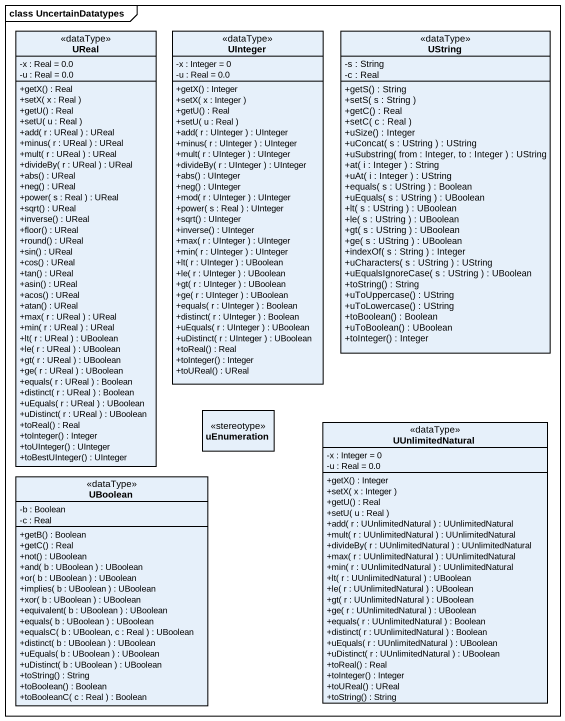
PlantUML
@startuml
mainframe class UncertainDatatypes
hide circle
hide empty members
skinparam classAttributeIconSize 0
class UReal <<dataType>> {
  -x : Real = 0.0
  -u : Real = 0.0
  +getX() : Real
  +setX( x : Real )
  +getU() : Real
  +setU( u : Real )
  +add( r : UReal ) : UReal
  +minus( r : UReal ) : UReal
  +mult( r : UReal ) : UReal
  +divideBy( r : UReal ) : UReal
  +abs() : UReal
  +neg() : UReal
  +power( s : Real ) : UReal
  +sqrt() : UReal
  +inverse() : UReal
  +floor() : UReal
  +round() : UReal
  +sin() : UReal
  +cos() : UReal
  +tan() : UReal
  +asin() : UReal
  +acos() : UReal
  +atan() : UReal
  +max( r : UReal ) : UReal
  +min( r : UReal ) : UReal
  +lt( r : UReal ) : UBoolean
  +le( r : UReal ) : UBoolean
  +gt( r : UReal ) : UBoolean
  +ge( r : UReal ) : UBoolean
  +equals( r : UReal ) : Boolean
  +distinct( r : UReal ) : Boolean
  +uEquals( r : UReal ) : UBoolean
  +uDistinct( r : UReal ) : UBoolean
  +toReal() : Real
  +toInteger() : Integer
  +toUInteger() : UInteger
  +toBestUInteger() : UInteger
}
class UInteger <<dataType>> {
  -x : Integer = 0
  -u : Real = 0.0
  +getX() : Integer
  +setX( x : Integer )
  +getU() : Real
  +setU( u : Real )
  +add( r : UInteger ) : UInteger
  +minus( r : UInteger ) : UInteger
  +mult( r : UInteger ) : UInteger
  +divideBy( r : UInteger ) : UInteger
  +abs() : UInteger
  +neg() : UInteger
  +mod( r : UInteger ) : UInteger
  +power( s : Real ) : UInteger
  +sqrt() : UInteger
  +inverse() : UInteger
  +max( r : UInteger ) : UInteger
  +min( r : UInteger ) : UInteger
  +lt( r : UInteger ) : UBoolean
  +le( r : UInteger ) : UBoolean
  +gt( r : UInteger ) : UBoolean
  +ge( r : UInteger ) : UBoolean
  +equals( r : UInteger ) : Boolean
  +distinct( r : UInteger ) : Boolean
  +uEquals( r : UInteger ) : UBoolean
  +uDistinct( r : UInteger ) : UBoolean
  +toReal() : Real
  +toInteger() : Integer
  +toUReal() : UReal
}
class UString <<dataType>> {
  -s : String
  -c : Real
  +getS() : String
  +setS( s : String )
  +getC() : Real
  +setC( c : Real )
  +uSize() : Integer
  +uConcat( s : UString ) : UString
  +uSubstring( from : Integer, to : Integer ) : UString
  +at( i : Integer ) : String
  +uAt( i : Integer ) : UString
  +equals( s : UString ) : Boolean
  +uEquals( s : UString ) : UBoolean
  +lt( s : UString ) : UBoolean
  +le( s : UString ) : UBoolean
  +gt( s : UString ) : UBoolean
  +ge( s : UString ) : UBoolean
  +indexOf( s : String ) : Integer
  +uCharacters( s : UString ) : UString
  +uEqualsIgnoreCase( s : UString ) : UBoolean
  +toString() : String
  +uToUppercase() : UString
  +uToLowercase() : UString
  +toBoolean() : Boolean
  +uToBoolean() : UBoolean
  +toInteger() : Integer
}
class uEnumeration <<stereotype>>
class UUnlimitedNatural <<dataType>> {
  -x : Integer = 0
  -u : Real = 0.0
  +getX() : Integer
  +setX( x : Integer )
  +getU() : Real
  +setU( u : Real )
  +add( r : UUnlimitedNatural ) : UUnlimitedNatural
  +mult( r : UUnlimitedNatural ) : UUnlimitedNatural
  +divideBy( r : UUnlimitedNatural ) : UUnlimitedNatural
  +max( r : UUnlimitedNatural ) : UUnlimitedNatural
  +min( r : UUnlimitedNatural ) : UUnlimitedNatural
  +lt( r : UUnlimitedNatural ) : UBoolean
  +le( r : UUnlimitedNatural ) : UBoolean
  +gt( r : UUnlimitedNatural ) : UBoolean
  +ge( r : UUnlimitedNatural ) : UBoolean
  +equals( r : UUnlimitedNatural ) : Boolean
  +distinct( r : UUnlimitedNatural ) : Boolean
  +uEquals( r : UUnlimitedNatural ) : UBoolean
  +uDistinct( r : UUnlimitedNatural ) : UBoolean
  +toReal() : Real
  +toInteger() : Integer
  +toUReal() : UReal
  +toString() : String
}
class UBoolean <<dataType>> {
  -b : Boolean
  -c : Real
  +getB() : Boolean
  +getC() : Real
  +not() : UBoolean
  +and( b : UBoolean ) : UBoolean
  +or( b : UBoolean ) : UBoolean
  +implies( b : UBoolean ) : UBoolean
  +xor( b : UBoolean ) : UBoolean
  +equivalent( b : UBoolean ) : UBoolean
  +equals( b : UBoolean ) : UBoolean
  +equalsC( b : UBoolean, c : Real ) : UBoolean
  +distinct( b : UBoolean ) : UBoolean
  +uEquals( b : UBoolean ) : UBoolean
  +uDistinct( b : UBoolean ) : UBoolean
  +toString() : String
  +toBoolean() : Boolean
  +toBooleanC( c : Real ) : Boolean
}
@enduml
